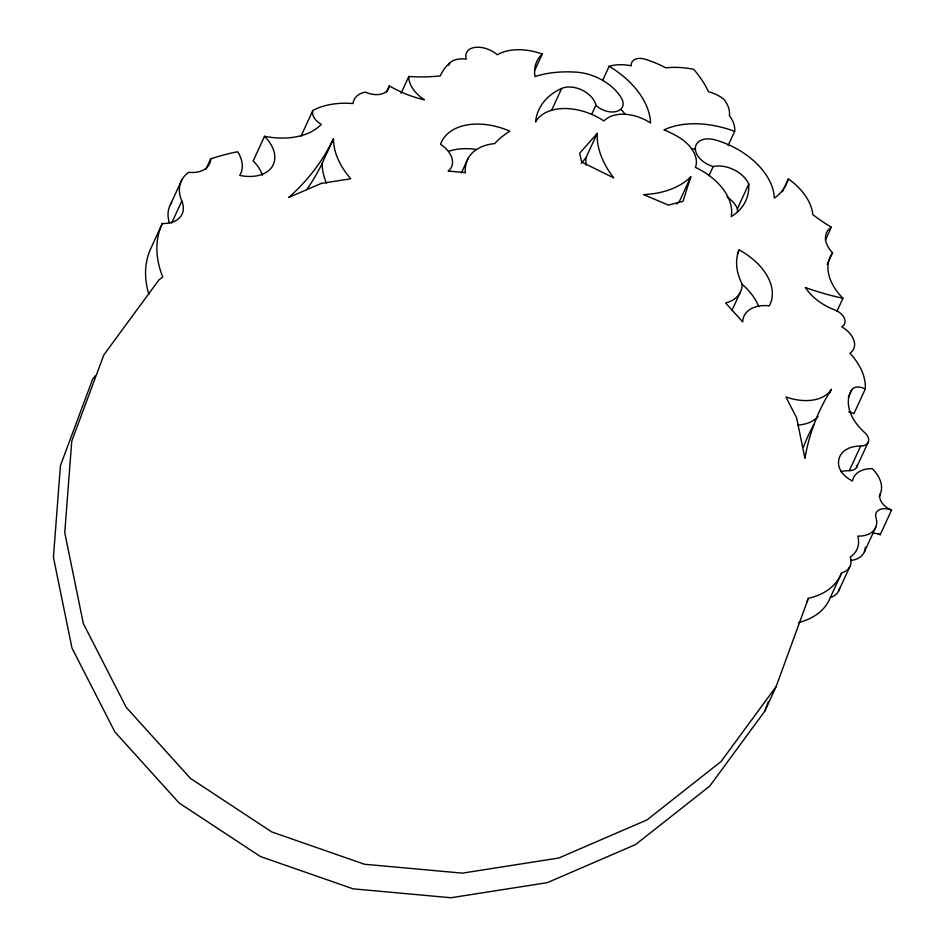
<?xml version="1.0" encoding="UTF-8"?>
<svg xmlns="http://www.w3.org/2000/svg" width="945" height="945" viewBox="0 0 945 945"><rect width="100%" height="100%" fill="white"/><g stroke="black" fill="none" stroke-linecap="round" stroke-linejoin="round"><path stroke-width="1.42" d="M836.975 311.212L842.94 298.266A198.911 128.237 24.7 0 1 805.388 287.528A44.002 28.362 24.7 0 0 834.6 309.854A13.431 8.659 24.7 0 1 844.405 318.335A13.431 8.659 24.7 0 1 841.759 326.781A23.861 15.38 24.7 0 1 849.98 353.288A66.599 42.938 24.7 0 1 865.242 389.08A10.454 6.745 24.7 0 0 851.894 389.588A52.636 33.937 24.7 0 0 864.793 432.704A12.486 8.044 24.7 0 1 860.671 446.04A34.433 22.196 24.7 0 0 838.617 464.68A22.007 14.187 24.7 0 0 852.473 481.017A30.453 19.632 24.7 0 1 872.247 468.625A35.331 22.774 24.7 0 1 880.303 493.822A15.829 10.206 24.7 0 0 891.572 510.087A13.903 8.966 24.7 0 0 875.98 517.671A28.456 18.345 24.7 0 1 857.776 536.122A40.34 26.011 24.7 0 1 850.252 556.971A25.279 16.301 24.7 0 1 841.641 572.894A83.963 54.137 24.7 0 1 808.377 598.327L776.128 686.566L764.788 711.16L709.789 786.051L635.619 844.546L547.356 882.642L451.001 897.75L353.123 888.843L260.395 856.524L179.125 803.002L114.865 731.914L71.997 648.105L53.428 557.302L60.421 465.672L92.527 379.477L95.138 375.909M690.783 176.833L682.987 201.32L668.41 205.136L643.651 194.599A102.273 65.937 24.7 0 0 690.783 176.833L679.443 201.427A102.273 65.937 24.7 0 1 676.655 203.978M764.788 711.16L768.356 701.58M170.443 204.604L181.771 180.011M401.023 93.319L408.783 76.486A32.319 20.837 24.7 0 0 424.423 99.816A80.065 51.621 24.7 0 1 389.328 85.841A20.022 12.911 24.7 0 1 365.325 92.102A27.618 17.801 24.7 0 0 353.017 103.537A83.408 53.77 24.7 0 0 312.878 110.423A15.262 9.84 24.7 0 0 321.335 124.35A75.328 48.561 24.7 0 1 264.505 136.316A39.359 25.373 24.7 0 1 272.243 166.533A39.359 25.373 24.7 0 1 239.746 175.427A41.415 26.696 24.7 0 0 237.691 151.732A270.483 174.376 24.7 0 0 210.676 158.866A28.787 18.557 24.7 0 1 188.752 172.321A48.148 31.043 24.7 0 0 181.794 201.049A31.374 20.235 24.7 0 1 162.316 223.516L150.987 248.122A131.981 85.085 24.7 0 0 148.885 294.403M171.659 223.055L181.794 201.049M205.904 169.214L210.676 158.866M264.505 136.316L253.177 160.922A39.359 25.373 24.7 0 1 262.415 175.309M312.878 110.423L301.549 135.017A15.262 9.84 24.7 0 0 301.278 136.139M306.747 189.555A419.828 270.66 24.7 0 0 322.198 163.201L332.935 139.895M386.351 92.315L389.328 85.841M448.698 65.37L449.891 62.783A24.735 15.947 24.7 0 1 466.322 59.157A18.073 11.659 24.7 0 1 474.721 47.451A21.014 13.549 24.7 0 1 497.283 54.763A52.341 33.748 24.7 0 1 542.276 54.019A55.164 35.556 24.7 0 0 535.012 76.545A114.345 73.71 24.7 0 1 577.135 72.233A41.344 26.649 24.7 0 1 621.55 98.339A16.986 10.95 24.7 0 1 616.471 111.475A16.986 10.95 24.7 0 1 595.846 105.285A21.404 13.797 24.7 0 0 582.344 90.224A21.404 13.797 24.7 0 0 561.673 88.428A91.452 58.956 24.7 0 0 535.531 121.94A49.979 32.224 24.7 0 1 603.914 120.984A35.768 23.058 24.7 0 1 650.55 123.004A78.128 50.368 24.7 0 0 609.159 66.292L602.603 80.538M461.408 172.888L467.976 158.642M534.527 70.851L542.276 54.019M551.526 110.435L561.673 88.428M591.664 114.345L595.846 105.285M581.258 163.225L585.888 157.969L597.216 133.375A99.142 63.917 24.7 0 0 613.742 177.896L581.695 162.079L579.616 153.314L597.216 133.375M708.998 175.605L713.18 166.544A19.987 12.887 24.7 0 1 695.366 147.833A19.987 12.887 24.7 0 1 715.211 139.895A65.666 42.336 24.7 0 1 774.309 198.119A79.675 51.373 24.7 0 0 788.343 178.841A57.031 36.772 24.7 0 1 812.818 214.609A115.089 74.194 24.7 0 0 831.34 227.202A28.74 18.522 24.7 0 0 832.557 252.752A58.047 37.422 24.7 0 0 842.94 298.266M728.099 145.577L734.667 131.343A33.24 21.428 24.7 0 0 729.41 115.68A33.382 21.522 24.7 0 0 724.035 99.414A27.511 17.731 24.7 0 0 708.407 91.7A98.528 63.516 24.7 0 0 693.689 69.328A75.222 48.502 24.7 0 0 665.812 67.851A76.013 48.998 24.7 0 0 644.892 59.169A13.372 8.623 24.7 0 0 631.295 65.807A43.139 27.807 24.7 0 0 609.159 66.292M737.466 212.023A78.789 50.794 24.7 0 0 737.419 208.691L748.747 184.086A25.019 16.124 24.7 0 0 713.18 166.544M737.36 253.815L739.144 249.929A56.511 36.43 24.7 0 1 769.265 305.814A34.752 22.408 24.7 0 0 742.711 321.891L725.595 302.955A40.895 26.365 24.7 0 0 742.156 284.114A75.187 48.467 24.7 0 1 739.144 249.929M782.377 191.788L788.343 178.841M731.879 310.574L740.23 292.442M825.375 240.148L831.34 227.202M827.194 264.411L832.557 252.752M829.592 393.297L831.376 389.411A44.38 28.61 24.7 0 1 785.909 396.935L796.659 417.938L804.916 458.325A445.579 287.268 24.7 0 1 831.376 389.411M848.315 397.361L851.894 389.588M865.242 389.08L853.914 413.686A10.454 6.745 24.7 0 0 848.693 411.772M840.814 471.673A34.433 22.196 24.7 0 1 849.331 470.645L860.671 446.04M856.536 467.503L868.455 441.646M806.581 602.213L808.377 598.327M798.395 622.601A83.963 54.137 24.7 0 0 830.312 597.5L841.641 572.894M879.11 496.408L880.303 493.822M838.428 591.416L849.756 566.811M864.415 551.797L875.755 527.204M873.676 533.252A13.903 8.966 24.7 0 1 880.244 534.681L891.572 510.087M776.128 686.566L721.118 761.457L646.959 819.941L558.696 858.036L462.329 873.145L364.451 864.238L271.723 831.919L190.465 778.396L126.205 707.309L83.325 623.511L64.756 532.696L71.761 441.079L103.855 354.883L158.866 279.992L162.717 276.944A131.981 85.085 24.7 0 1 162.316 223.516M448.851 151.235A59.889 38.615 24.7 0 1 476.103 149.393M839.503 588.404A25.279 16.301 24.7 0 1 830.312 597.5M880.244 534.681A15.829 10.206 24.7 0 1 878.283 533.795M865.372 547.249A28.456 18.345 24.7 0 1 850.606 560.539M169.415 222.819A48.148 31.043 24.7 0 1 171.777 202.443M621.125 109.549A78.128 50.368 24.7 0 1 625.295 114.369M691.468 148.684A85.31 54.999 24.7 0 1 695.236 149.062M727 196.891A25.019 16.124 24.7 0 1 737.419 208.691M857.363 464.834A12.486 8.044 24.7 0 1 849.331 470.645M586.089 165.162A99.142 63.917 24.7 0 1 585.888 157.969M803.427 447.02A445.579 287.268 24.7 0 1 813.775 424.659M818.075 416.603A44.38 28.61 24.7 0 1 797.674 425.096M741.719 283.984A56.511 36.43 24.7 0 1 758.729 306.641M326.497 183.295A83.254 53.676 24.7 0 1 322.198 163.201M748.747 184.086A78.789 50.794 24.7 0 1 731.17 216.606A54.337 35.036 24.7 0 0 695.437 167.395A33.547 21.629 24.7 0 0 678.203 136.871A71.407 46.033 24.7 0 0 663.969 129.855A85.31 54.999 24.7 0 1 734.667 131.343M449.891 62.783A86.066 55.483 24.7 0 0 440.358 75.848A159.941 103.111 24.7 0 1 408.783 76.486M321.288 183.401L288.745 197.446A419.828 270.66 24.7 0 0 333.526 138.608A83.254 53.676 24.7 0 0 350.76 178.782L321.288 183.401M465.377 172.64L448.19 171.069A25.48 16.431 24.7 0 0 440.547 144.266A59.889 38.615 24.7 0 1 509.851 131.154A145.53 93.827 24.7 0 0 494.672 143.593A54.786 35.319 24.7 0 0 465.377 172.64"/></g></svg>
